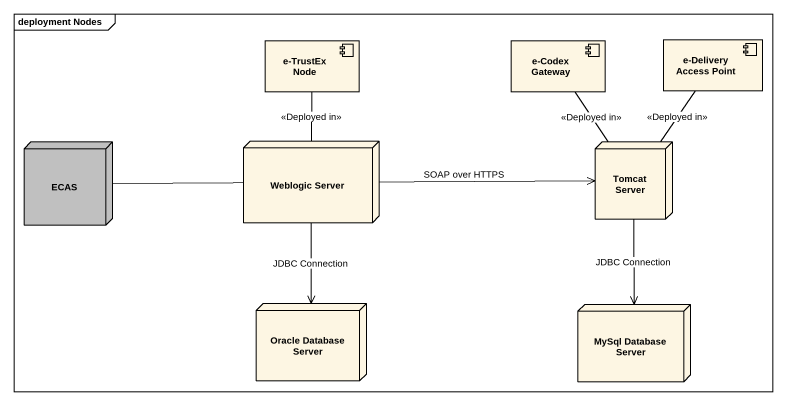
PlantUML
@startuml
mainframe deployment Nodes
component "e-TrustEx Node" as e_TrustEx_Node
component "e-Codex Gateway" as e_Codex_Gateway
component "e-Delivery Access Point" as e_Delivery_Access_Point
node ECAS #C0C0C0
node "Weblogic Server" as Weblogic_Server
node "Tomcat Server" as Tomcat_Server
node "Oracle Database Server" as Oracle_Database_Server
node "MySql Database Server" as MySql_Database_Server
e_TrustEx_Node -- Weblogic_Server : <<Deployed in>>
e_Codex_Gateway -- Tomcat_Server : <<Deployed in>>
e_Delivery_Access_Point -- Tomcat_Server : <<Deployed in>>
ECAS -right-> Tomcat_Server : SOAP over HTTPS
Weblogic_Server --> Oracle_Database_Server : JDBC Connection
Tomcat_Server --> MySql_Database_Server : JDBC Connection
@enduml
